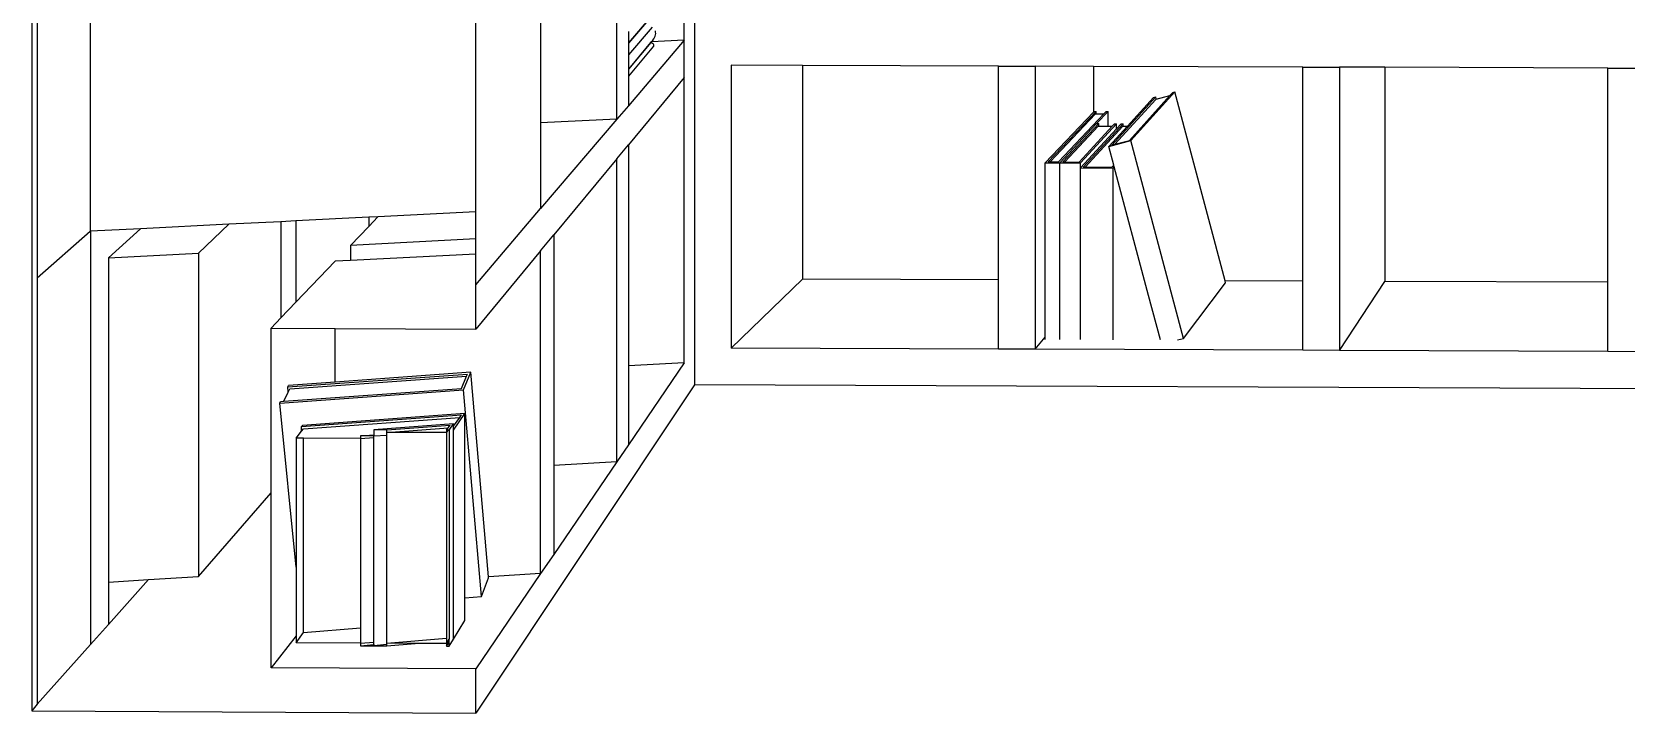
# Model space of a CAD drawing. Extents: x -7815 to 13236, y -6690 to 6575.
# Drawn here: x -7815 to -2430, y -6612 to -4313 of the extents above; entities that cross this region are included whole.
import ezdxf

# ---------------------------------------------------------------- set-up
doc = ezdxf.new("R2010")
doc.units = 0
doc.layers.get('0').update_dxf_attribs({"linetype": 'CONTINUOUS'})
doc.layers.add('SECTIONCUTEDGES', color=7, linetype='CONTINUOUS')

msp = doc.modelspace()

# ---------------------------------------------------------------- linework, layer by layer
for p, q in [((-5577.2, 2172.5), (-5577.2, -5504)), ((-5611.7, -4341.2), (-5611.7, -3377.6)), ((-5839.3, -4608), (-5839.3, -3585.2)), ((-6096.7, -3820), (-6096.7, -4620.2)), ((-7617.9, -3879.5), (-7617.9, -4986.2)), ((-7797.7, -4001.7), (-7797.7, -5143.2)), ((-5725.6, -4264.3), (-5800.5, -4351.4)), ((-5727, -4264.3), (-5800.5, -4349.7)), ((-5720.5, -4296.8), (-5800.5, -4390.7)), ((-5800.5, -4312.4), (-5800.5, -4349.7)), ((-5611.7, -4341.2), (-5800.5, -4562.5)), ((-5724.6, -4349.4), (-5800.5, -4439.5)), ((-5725.3, -4349.4), (-5800.5, -4438.6)), ((-5800.5, -4349.7), (-5800.5, -4351.4)), ((-5800.5, -4351.4), (-5800.5, -4390.7)), ((-5715.3, -4361.2), (-5800.5, -4462.8)), ((-5722.6, -4346.2), (-5725.3, -4349.4)), ((-5725.3, -4349.4), (-5724.6, -4349.4)), ((-5721.4, -4350.7), (-5724.6, -4349.4)), ((-5717.9, -4340.6), (-5722.6, -4346.2)), ((-5611.7, -4341.2), (-5722.6, -4346.2)), ((-5718.7, -4352.1), (-5721.4, -4350.7)), ((-5718.9, -4341.6), (-5717.9, -4340.6)), ((-5716.6, -4353.5), (-5718.7, -4352.1)), ((-5717.9, -4340.6), (-5714.6, -4336.5)), ((-5715, -4355), (-5716.6, -4353.5)), ((-5715.3, -4361.2), (-5714.3, -4359.7)), ((-5714.2, -4356.5), (-5715, -4355)), ((-5714.6, -4336.5), (-5712, -4332.2)), ((-5714.3, -4359.7), (-5713.9, -4358.1)), ((-5713.9, -4358.1), (-5714.2, -4356.5)), ((-5712, -4332.2), (-5710, -4327.8)), ((-5710, -4327.8), (-5708.7, -4323.2)), ((-5708.3, -4314), (-5709.2, -4309.5)), ((-5708.7, -4323.2), (-5708.2, -4318.6)), ((-5708.2, -4318.6), (-5708.3, -4314)), ((-5611.7, -4466.7), (-5611.7, -4341.2)), ((-5800.5, -4390.7), (-5800.5, -4438.6)), ((-5800.5, -4438.6), (-5800.5, -4439.5)), ((-5800.5, -4439.5), (-5800.5, -4462.8)), ((-5800.5, -4462.8), (-5800.5, -4562.5)), ((-5611.7, -4466.7), (-5800.5, -4694.4)), ((-5611.7, -5430.2), (-5611.7, -4466.7)), ((-5453.4, -4425.5), (-5453.4, -5380.2)), ((-5212.3, -4426.3), (-5453.4, -4425.5)), ((-5212.3, -4426.3), (-5212.3, -5147.9)), ((-4550.5, -4428.5), (-5212.3, -4426.3)), ((-4550.5, -4428.5), (-4426.6, -4428.9)), ((-4550.5, -5150.4), (-4550.5, -4428.5)), ((-4426.6, -4428.9), (-4426.6, -5384.3)), ((-4229.7, -4429.6), (-4426.6, -4428.9)), ((-4229.7, -4429.6), (-4229.7, -4583.6)), ((-3522.3, -4431.9), (-4229.7, -4429.6)), ((-3522.3, -4431.9), (-3398.1, -4432.3)), ((-3522.3, -5154.4), (-3522.3, -4431.9)), ((-3398.1, -4432.3), (-3398.1, -5388.4)), ((-3245.5, -4432.8), (-3398.1, -4432.3)), ((-3245.5, -4432.8), (-3245.5, -5155.4)), ((-2492.4, -4435.3), (-3245.5, -4432.8)), ((-2492.4, -4435.3), (-2368.1, -4435.7)), ((-2492.4, -5158.3), (-2492.4, -4435.3)), ((-4103.5, -4680.2), (-3954.7, -4515.7)), ((-3961.2, -4517.5), (-3971, -4528.3)), ((-3961.2, -4517.5), (-3954.7, -4515.7)), ((-3784.6, -5153.4), (-3954.7, -4515.7)), ((-5800.5, -4562.5), (-5839.3, -4608)), ((-4019.2, -4532.9), (-4167.9, -4695.3)), ((-4019, -4541), (-4157.4, -4692.5)), ((-4026.1, -4534.7), (-4114.9, -4631.6)), ((-3971, -4528.3), (-4107.9, -4679.4)), ((-4026.1, -4534.7), (-4019.2, -4532.9)), ((-4017.2, -4540.5), (-4019.2, -4532.9)), ((-4019, -4541), (-4017.2, -4540.5)), ((-4017.2, -4540.5), (-3971, -4528.3)), ((-5839.3, -4608), (-6096.7, -4909.7)), ((-5839.3, -4608), (-6096.7, -4620.2)), ((-6096.7, -4620.2), (-6096.7, -4909.7)), ((-4229.7, -4583.6), (-4392.4, -4754.7)), ((-4220.6, -4581.6), (-4382.5, -4752.1)), ((-4222.2, -4590), (-4375.9, -4752.1)), ((-4194.7, -4590.1), (-4347.4, -4752.2)), ((-4218.7, -4622.8), (-4342.9, -4754.9)), ((-4211.5, -4622.9), (-4333, -4752.2)), ((-4273.8, -4755.1), (-4151.5, -4623.1)), ((-4128.8, -4623.1), (-4263.9, -4769.8)), ((-4227.8, -4581.6), (-4229.7, -4583.6)), ((-4227.8, -4581.6), (-4220.6, -4581.6)), ((-4222.2, -4590), (-4220.6, -4590)), ((-4220.6, -4590), (-4220.6, -4581.6)), ((-4220.6, -4590), (-4194.7, -4590.1)), ((-4218.7, -4622.8), (-4180.1, -4581.8)), ((-4218.7, -4622.8), (-4211.5, -4622.9)), ((-4211.5, -4631.3), (-4211.5, -4622.9)), ((-4186.8, -4581.7), (-4194.7, -4590.1)), ((-4186.8, -4581.7), (-4180.1, -4581.8)), ((-4180.1, -4631.4), (-4180.1, -4581.8)), ((-4158.3, -4623.1), (-4166.1, -4631.5)), ((-4158.3, -4623.1), (-4151.5, -4623.1)), ((-4151.5, -4639.9), (-4151.5, -4623.1)), ((-4136, -4623.1), (-4151.5, -4639.9)), ((-4136, -4623.1), (-4128.8, -4623.1)), ((-4128.8, -4631.5), (-4128.8, -4623.1)), ((-4213.1, -4631.3), (-4326.5, -4752.3)), ((-4166.1, -4631.5), (-4278.3, -4752.4)), ((-4273.8, -4772.4), (-4151.5, -4639.9)), ((-4130.3, -4631.5), (-4257.5, -4769.8)), ((-4213.1, -4631.3), (-4211.5, -4631.3)), ((-4211.5, -4631.3), (-4180.1, -4631.4)), ((-4180.1, -4631.4), (-4166.1, -4631.5)), ((-4114.9, -4631.6), (-4177.5, -4699.8)), ((-4177.5, -4699.8), (-4103.5, -4680.2)), ((-4157.4, -4692.5), (-4107.9, -4679.4)), ((-4130.3, -4631.5), (-4128.8, -4631.5)), ((-4128.8, -4631.5), (-4114.9, -4631.6)), ((-3925.4, -5347.7), (-4103.5, -4680.2)), ((-5839.3, -4741.2), (-5800.5, -4694.4)), ((-5800.5, -4694.4), (-5800.5, -5440.8)), ((-4160.7, -4762.9), (-4177.5, -4699.8)), ((-4167.9, -4695.3), (-4157.4, -4692.5)), ((-5839.3, -4741.2), (-6052.6, -4998.5)), ((-5839.3, -5764), (-5839.3, -4741.2)), ((-4392.4, -4754.7), (-4342.9, -4754.9)), ((-4392.4, -5343.9), (-4392.4, -4754.7)), ((-4382.5, -4752.1), (-4375.9, -4752.1)), ((-4375.9, -4752.1), (-4347.4, -4752.2)), ((-4342.9, -4754.9), (-4273.8, -4755.1)), ((-4342.9, -5351.5), (-4342.9, -4754.9)), ((-4333, -4752.2), (-4326.5, -4752.3)), ((-4326.5, -4752.3), (-4278.3, -4752.4)), ((-4273.8, -4772.4), (-4273.8, -4755.1)), ((-4273.8, -4772.4), (-4162.7, -4772.8)), ((-4273.8, -5351.8), (-4273.8, -4772.4)), ((-4263.9, -4769.8), (-4257.5, -4769.8)), ((-4257.5, -4769.8), (-4167.2, -4770.1)), ((-4160.7, -4762.9), (-4167.2, -4770.1)), ((-4162.7, -4772.8), (-4159.1, -4768.8)), ((-4162.7, -5352.2), (-4162.7, -4772.8)), ((-4159.1, -4768.8), (-4160.7, -4762.9)), ((-4043.2, -5203.2), (-4159.1, -4768.8)), ((-6974, -4953.8), (-7149.6, -4962.7)), ((-6923.3, -4951.3), (-6974, -4953.8)), ((-6974, -4953.8), (-6974, -5278.7)), ((-6677.5, -4938.9), (-6923.3, -4951.3)), ((-6923.3, -4951.3), (-6923.3, -5225.9)), ((-6646.5, -4937.4), (-6677.5, -4969.7)), ((-6646.5, -4937.4), (-6677.5, -4938.9)), ((-6677.5, -4938.9), (-6677.5, -4969.7)), ((-6316, -4920.8), (-6646.5, -4937.4)), ((-6316, -5166.9), (-6096.7, -4909.7)), ((-7797.7, -5143.2), (-7617.9, -4986.2)), ((-7617.7, -4986.2), (-7617.9, -4986.2)), ((-7448, -4977.7), (-7617.7, -4986.2)), ((-7617.7, -4986.2), (-7617.7, -6381)), ((-7448, -4977.7), (-7556.9, -5075.5)), ((-7149.6, -4962.7), (-7448, -4977.7)), ((-7149.6, -4962.7), (-7252.4, -5060)), ((-6677.5, -4969.7), (-6738.9, -5033.7)), ((-6096.7, -5051.6), (-6052.6, -4998.5)), ((-6052.6, -4998.5), (-6052.6, -5776.6)), ((-7556.9, -5075.5), (-7252.4, -5060)), ((-7252.4, -5060), (-7252.4, -6151.5)), ((-6316, -5012), (-6738.9, -5033.7)), ((-6738.9, -5033.7), (-6738.9, -5084.8)), ((-6096.7, -5051.6), (-6316, -5316.2)), ((-6096.7, -6141.4), (-6096.7, -5051.6)), ((-7556.9, -5075.5), (-7556.9, -6170.4)), ((-6790.6, -5087.5), (-6923.3, -5225.9)), ((-6738.9, -5084.8), (-6790.6, -5087.5)), ((-6316, -5063), (-6738.9, -5084.8)), ((-7797.7, -5143.2), (-7797.7, -6582.1)), ((-5453.4, -5380.2), (-5212.3, -5147.9)), ((-4550.5, -5150.4), (-5212.3, -5147.9)), ((-4550.5, -5383.8), (-4550.5, -5150.4)), ((-3925.4, -5347.7), (-3782.9, -5159.7)), ((-3522.3, -5154.4), (-3784.6, -5153.4)), ((-3782.9, -5159.7), (-3784.6, -5153.4)), ((-3522.3, -5387.9), (-3522.3, -5154.4)), ((-3398.1, -5388.4), (-3245.5, -5155.4)), ((-2492.4, -5158.3), (-3245.5, -5155.4)), ((-2492.4, -5392.1), (-2492.4, -5158.3)), ((-4003.2, -5352.8), (-4043.2, -5203.2)), ((-6923.3, -5225.9), (-6974, -5278.7)), ((-6974, -5278.7), (-7007.4, -5313.5)), ((-6790.6, -5494.9), (-6790.6, -5314.3)), ((-4550.5, -5383.8), (-5453.4, -5380.2)), ((-4426.6, -5384.3), (-4550.5, -5383.8)), ((-4426.6, -5384.3), (-4392.4, -5343.9)), ((-3522.3, -5387.9), (-4426.6, -5384.3)), ((-4392.4, -5351.3), (-4392.4, -5343.9)), ((-3945.8, -5353.1), (-3925.4, -5347.7)), ((-5611.7, -5430.2), (-5800.5, -5707.1)), ((-5611.7, -5430.2), (-5800.5, -5440.8)), ((-3398.1, -5388.4), (-3522.3, -5387.9)), ((-2492.4, -5392.1), (-3398.1, -5388.4)), ((-2368.1, -5392.6), (-2492.4, -5392.1)), ((-6951, -5511.6), (-6343.8, -5468.3)), ((-6944, -5518.4), (-6347, -5475.6)), ((-6332.1, -5462.2), (-6790.6, -5494.9)), ((-6364.4, -5516.7), (-6347, -5475.6)), ((-6357.4, -5521.8), (-6332.1, -5462.2)), ((-6347, -5475.6), (-6343.8, -5468.3)), ((-6272.9, -6152.5), (-6332.1, -5462.2)), ((-5800.5, -5440.8), (-5800.5, -5707.1)), ((-6977.9, -5566.6), (-6357.4, -5521.8)), ((-6964.3, -5560), (-6364.4, -5516.7)), ((-6964.3, -5560), (-6949.3, -5529.2)), ((-6951, -5511.6), (-6948.3, -5506.2)), ((-6949.3, -5529.2), (-6951, -5511.6)), ((-6949.3, -5529.2), (-6944, -5518.4)), ((-6790.6, -5494.9), (-6948.3, -5506.2)), ((-6297.1, -6218.5), (-6357.4, -5521.8)), ((-5577.2, -5504), (-6316, -6612.4)), ((731.5, -5529.9), (-5577.2, -5504)), ((-6977.9, -5566.6), (-6975, -5560.7)), ((-6922.3, -6119.6), (-6977.9, -5566.6)), ((-6975, -5560.7), (-6964.3, -5560)), ((-6904.2, -5645.2), (-6364.2, -5605.6)), ((-6904.2, -5645.2), (-6901.4, -5641.6)), ((-6904.2, -5661.2), (-6904.2, -5645.2)), ((-6904.2, -5661.2), (-6897.9, -5653.1)), ((-6352.3, -5601.4), (-6901.4, -5641.6)), ((-6897.9, -5653.1), (-6370.2, -5614.4)), ((-6390.8, -5636.4), (-6659.8, -5656.2)), ((-6616.7, -5656.4), (-6402.8, -5640.7)), ((-6616.7, -5664.8), (-6408.9, -5649.5)), ((-6414.3, -5657.3), (-6408.9, -5649.5)), ((-6408.9, -5649.5), (-6402.8, -5640.7)), ((-6405.2, -5657.3), (-6390.8, -5636.4)), ((-6390.8, -5657.3), (-6352.3, -5601.4)), ((-6390.8, -5644.1), (-6370.2, -5614.4)), ((-6390.8, -5644.1), (-6390.8, -5636.4)), ((-6390.8, -5657.3), (-6390.8, -5644.1)), ((-6370.2, -5614.4), (-6364.2, -5605.6)), ((-6352.3, -6223), (-6352.3, -5601.4)), ((-6922.3, -5684.4), (-6904.2, -5661.2)), ((-6897.9, -6340.1), (-6897.9, -5684.5)), ((-6705.6, -5676.9), (-6659.8, -5673.6)), ((-6705.6, -5685.4), (-6659.8, -5682)), ((-6659.8, -5677.1), (-6616.7, -5674)), ((-6414.3, -5665.7), (-6408.5, -5657.3)), ((-6390.8, -6362.6), (-6390.8, -5657.3)), ((-5800.5, -5707.1), (-5839.3, -5764)), ((-5839.3, -5764), (-6052.6, -6076.8)), ((-5839.3, -5764), (-6052.6, -5776.6)), ((-6052.6, -5776.6), (-6052.6, -6076.8)), ((-7252.4, -6151.5), (-7007.4, -5869.5)), ((-6052.6, -6076.8), (-6096.7, -6141.4)), ((-7556.9, -6313), (-7421.8, -6162)), ((-7556.9, -6170.4), (-7421.8, -6162)), ((-7556.9, -6170.4), (-7556.9, -6313)), ((-7421.8, -6162), (-7252.4, -6151.5)), ((-6096.7, -6141.4), (-6316, -6463)), ((-6297.1, -6218.5), (-6272.6, -6155.3)), ((-6096.7, -6141.4), (-6272.9, -6152.5)), ((-6272.6, -6155.3), (-6272.9, -6152.5)), ((-6352.3, -6223), (-6297.1, -6218.5)), ((-6352.3, -6299.9), (-6352.3, -6223)), ((-6390.8, -6362.6), (-6352.3, -6299.9)), ((-7617.7, -6381), (-7556.9, -6313)), ((-6922.3, -6351.9), (-7007.4, -6459.7)), ((-6922.3, -6375.3), (-6897.9, -6340.1)), ((-6897.9, -6340.1), (-6705.6, -6324.3)), ((-7797.7, -6582.1), (-7617.7, -6381)), ((-6705.6, -6376.4), (-6659.8, -6372.6)), ((-6705.6, -6384.8), (-6659.8, -6381)), ((-6616.7, -6381.4), (-6659.8, -6385)), ((-6616.7, -6376.8), (-6414.3, -6360)), ((-6616.7, -6385.2), (-6520.9, -6377.2)), ((-6414.3, -6377.7), (-6405.2, -6363)), ((-6414.3, -6386.2), (-6405.2, -6371.4)), ((-6405.2, -6386.2), (-6390.8, -6362.6)), ((-7797.7, -6582.1), (-7815.3, -6605))]:
    msp.add_line(p, q)
at = {"layer": 'SECTIONCUTEDGES'}
for p, q in [((-7815.3, 6491.2), (-7815.3, -6605)), ((-6316, -4920.8), (-6316, -4020.1)), ((-6316, -5012), (-6316, -4920.8)), ((-6316, -5063), (-6316, -5012)), ((-6316, -5166.9), (-6316, -5063)), ((-6316, -5316.2), (-6316, -5166.9)), ((-7007.4, -5869.5), (-7007.4, -5313.5)), ((-7007.4, -5313.5), (-6790.6, -5314.3)), ((-6790.6, -5314.3), (-6316, -5316.2)), ((-6897.9, -5684.5), (-6922.3, -5684.4)), ((-6922.3, -5684.4), (-6922.3, -6119.6)), ((-6705.6, -5685.4), (-6897.9, -5684.5)), ((-6659.8, -5677.1), (-6705.6, -5676.9)), ((-6705.6, -5676.9), (-6705.6, -5685.4)), ((-6705.6, -5685.4), (-6705.6, -6324.3)), ((-6616.7, -5656.4), (-6659.8, -5656.2)), ((-6659.8, -5656.2), (-6659.8, -5673.6)), ((-6659.8, -5673.6), (-6659.8, -5677.1)), ((-6659.8, -5682), (-6659.8, -5677.1)), ((-6659.8, -6372.6), (-6659.8, -5682)), ((-6616.7, -5664.8), (-6616.7, -5656.4)), ((-6414.3, -5665.7), (-6616.7, -5664.8)), ((-6616.7, -5674), (-6616.7, -5664.8)), ((-6616.7, -6376.8), (-6616.7, -5674)), ((-6414.3, -5657.3), (-6414.3, -5665.7)), ((-6408.5, -5657.3), (-6414.3, -5657.3)), ((-6414.3, -5665.7), (-6414.3, -6360)), ((-6405.2, -5657.3), (-6408.5, -5657.3)), ((-6405.2, -5657.3), (-6405.2, -6363)), ((-7007.4, -6459.7), (-7007.4, -5869.5)), ((-6922.3, -6119.6), (-6922.3, -6351.9)), ((-6922.3, -6351.9), (-6922.3, -6375.3)), ((-6705.6, -6324.3), (-6705.6, -6376.4)), ((-6705.6, -6376.4), (-6922.3, -6375.3)), ((-6705.6, -6376.4), (-6705.6, -6384.8)), ((-6705.6, -6384.8), (-6659.8, -6385)), ((-6659.8, -6381), (-6659.8, -6372.6)), ((-6659.8, -6381), (-6659.8, -6385)), ((-6659.8, -6385), (-6616.7, -6385.2)), ((-6520.9, -6377.2), (-6616.7, -6376.8)), ((-6616.7, -6381.4), (-6616.7, -6376.8)), ((-6616.7, -6385.2), (-6616.7, -6381.4)), ((-6414.3, -6377.7), (-6520.9, -6377.2)), ((-6414.3, -6360), (-6414.3, -6377.7)), ((-6414.3, -6377.7), (-6414.3, -6386.2)), ((-6414.3, -6386.2), (-6405.2, -6386.2)), ((-6405.2, -6371.4), (-6405.2, -6363)), ((-6405.2, -6386.2), (-6405.2, -6371.4)), ((-6316, -6463), (-7007.4, -6459.7)), ((-6316, -6612.4), (-6316, -6463)), ((-7815.3, -6605), (-6316, -6612.4))]:
    msp.add_line(p, q, dxfattribs=at)

doc.saveas('drawing.dxf')
